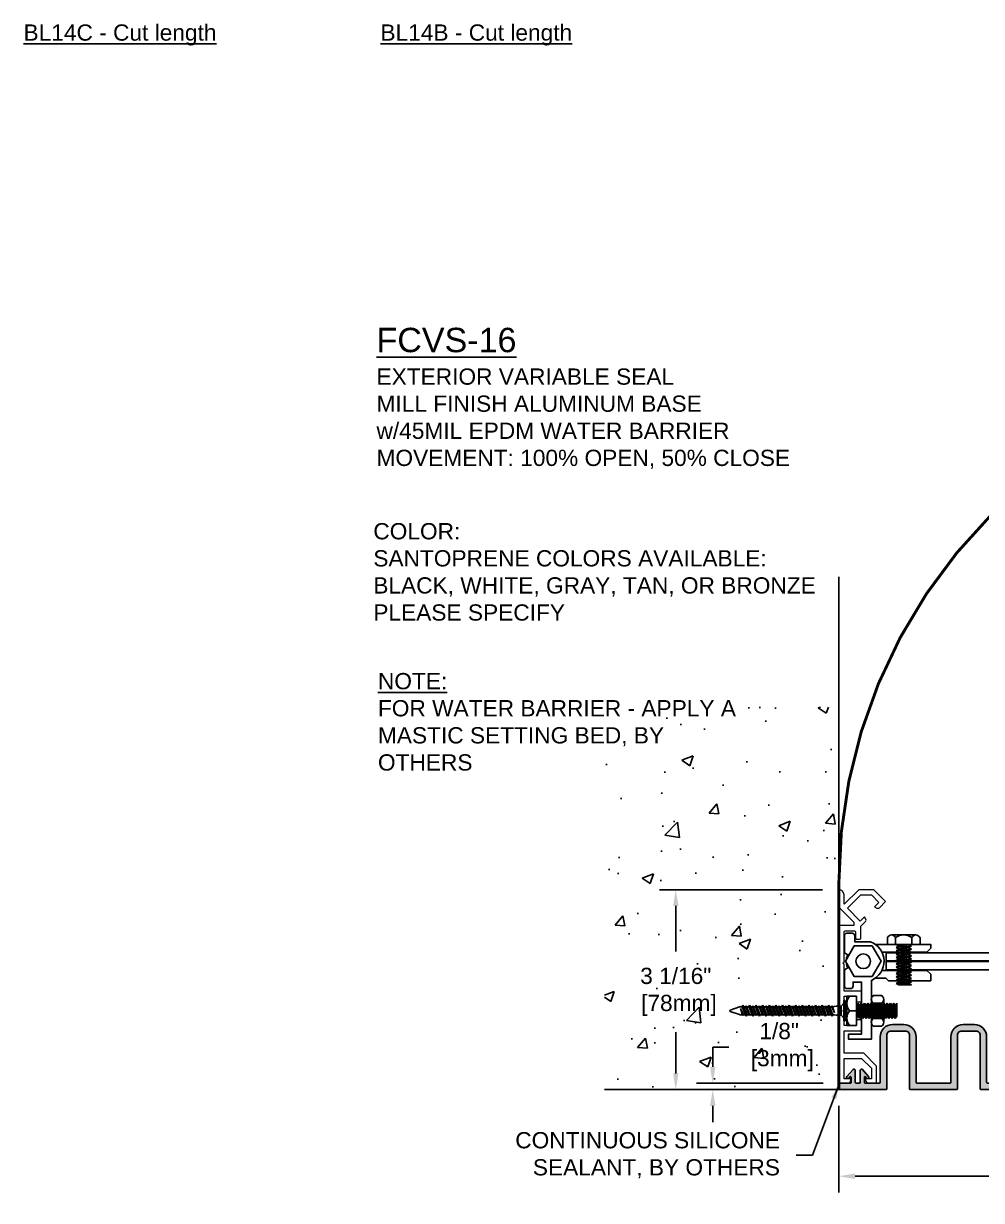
# Model space of a CAD drawing. Header units: inches. Extents: x 0 to 35.6, y -15.8 to 21.6.
# Drawn here: x 0.78 to 15.53, y -15.84 to 2.27 of the extents above; entities that cross this region are included whole.
import ezdxf

# ---------------------------------------------------------------- set-up
doc = ezdxf.new("R2010")
doc.units = ezdxf.units.IN
doc.header["$MEASUREMENT"] = 0
for name, color, linetype in [('Anchors', 4, 'Continuous'), ('Conditions', 1, 'Continuous'), ('Dimensions', 3, 'Continuous'), ('Fillers', 2, 'Continuous'), ('Metals', 7, 'Continuous'), ('Text', 2, 'Continuous')]:
    doc.layers.add(name, color=color, linetype=linetype)
doc.styles.add('Arial', font='arial.ttf')
doc.dimstyles.new('Arial', dxfattribs={"dimtxt": 0.25, "dimasz": 0.25, "dimexe": 0.25, "dimexo": 0.25, "dimgap": 0.25, "dimtad": 0, "dimtih": 1, "dimtoh": 1, "dimdec": 4, "dimzin": 0, "dimdsep": 46, "dimlunit": 4, "dimtxsty": 'Arial', "dimcen": 0.25, "dimadec": 0, "dimazin": 0, "dimtfac": 1, "dimtdec": 4, "dimtofl": 0, "dimtmove": 0, "dimatfit": 3, "dimfxl": 0, "dimfrac": 2, "dimtolj": 1, "dimtzin": 0, "dimarcsym": 0})

# ---------------------------------------------------------------- blocks, each defined once
blk = doc.blocks.new('*D29')
at = {"layer": 'Defpoints', "color": 0}
for p in [(13.334, -14.132), (29.334, -14.132), (29.334, -15.464)]:
    blk.add_point(p, dxfattribs=at)
at = {"layer": 'Dimensions', "color": 0, "lineweight": -2}
for p, q in [((13.334, -14.382), (13.334, -15.714)), ((29.334, -14.382), (29.334, -15.714)), ((13.584, -15.464), (20.368, -15.464)), ((29.084, -15.464), (22.301, -15.464))]:
    blk.add_line(p, q, dxfattribs=at)
at = {"layer": 'Dimensions', "color": 0}
for points in [[(13.584, -15.422), (13.584, -15.506), (13.334, -15.464)], [(29.084, -15.422), (29.084, -15.506), (29.334, -15.464)]]:
    blk.add_solid(points, dxfattribs=at)
at = {"layer": 'Dimensions', "color": 0, "insert": (21.334, -15.464), "char_height": 0.25, "attachment_point": 5, "style": 'Arial'}
blk.add_mtext('\\A1;1\'-4"\\P [406mm]', dxfattribs=at)
blk = doc.blocks.new('*D30')
at = {"layer": 'Defpoints', "color": 0}
for p in [(11.393, -14.032), (13.344, -14.032), (13.344, -14.132)]:
    blk.add_point(p, dxfattribs=at)
at = {"layer": 'Dimensions', "color": 0, "lineweight": -2}
for p, q in [((11.393, -13.782), (11.393, -13.477)), ((11.393, -13.477), (11.643, -13.477)), ((13.094, -14.032), (11.143, -14.032)), ((13.094, -14.132), (11.143, -14.132)), ((11.393, -14.382), (11.393, -14.632))]:
    blk.add_line(p, q, dxfattribs=at)
at = {"layer": 'Dimensions', "color": 0}
for points in [[(11.351, -13.782), (11.435, -13.782), (11.393, -14.032)], [(11.351, -14.382), (11.435, -14.382), (11.393, -14.132)]]:
    blk.add_solid(points, dxfattribs=at)
at = {"layer": 'Dimensions', "color": 0, "insert": (12.415, -13.477), "char_height": 0.25, "attachment_point": 5, "style": 'Arial'}
blk.add_mtext('\\A1;1/8"\\P [3mm]', dxfattribs=at)
blk = doc.blocks.new('*D31')
at = {"layer": 'Defpoints', "color": 0}
for p in [(10.824, -11.057), (13.334, -11.057), (13.334, -14.132)]:
    blk.add_point(p, dxfattribs=at)
at = {"layer": 'Dimensions', "color": 0, "lineweight": -2}
for p, q in [((13.084, -11.057), (10.574, -11.057)), ((10.824, -11.307), (10.824, -12.007)), ((10.824, -13.882), (10.824, -13.249)), ((13.084, -14.132), (10.574, -14.132))]:
    blk.add_line(p, q, dxfattribs=at)
at = {"layer": 'Dimensions', "color": 0}
for points in [[(10.783, -11.307), (10.866, -11.307), (10.824, -11.057)], [(10.783, -13.882), (10.866, -13.882), (10.824, -14.132)]]:
    blk.add_solid(points, dxfattribs=at)
at = {"layer": 'Dimensions', "color": 0, "insert": (10.824, -12.628), "char_height": 0.25, "attachment_point": 5, "style": 'Arial'}
blk.add_mtext('\\A1;3 1/16"\\P [78mm]', dxfattribs=at)
blk = doc.blocks.new('VS400SB')
at = {"linetype": 'Continuous'}
blk.add_hatch(color=256, dxfattribs=at).paths.add_polyline_path([(-0.175, 0.838, -0.414214), (-0.113, 0.9), (0.113, 0.9, -0.414214), (0.175, 0.838), (0.175, 0.01, 0.414214), (0.185, 0), (0.902, 0, 0.414214), (0.913, 0.01), (0.913, 0.838, -0.414214), (0.974, 0.9), (1.2, 0.9, -0.414214), (1.262, 0.838), (1.262, 0.01, 0.414214), (1.272, 0), (1.99, 0, 0.414214), (2, 0.01), (2, 0.09, 0.414214), (1.99, 0.1), (1.822, 0.1, -0.414214), (1.812, 0.11), (1.812, 0.19, -0.69108), (1.83, 0.197), (1.847, 0.177, 1.006373), (1.877, 0.203), (1.782, 0.308, 0.686397), (1.747, 0.295), (1.747, 0.11, -0.414214), (1.737, 0.1), (1.682, 0.1, -0.414214), (1.672, 0.11), (1.672, 0.295, 0.686397), (1.637, 0.308), (1.542, 0.203, 1.006373), (1.572, 0.177), (1.589, 0.197, -0.69108), (1.607, 0.19), (1.607, 0.11, -0.414214), (1.597, 0.1), (1.373, 0.1, -0.414214), (1.362, 0.11), (1.362, 0.813, 0.414214), (1.175, 1), (0.999, 1, 0.414214), (0.812, 0.813), (0.812, 0.11, -0.414214), (0.802, 0.1), (0.285, 0.1, -0.414214), (0.275, 0.11), (0.275, 0.813, 0.414214), (0.088, 1), (-0.088, 1, 0.414214), (-0.275, 0.813), (-0.275, 0.11, -0.414214), (-0.285, 0.1), (-0.802, 0.1, -0.414214), (-0.812, 0.11), (-0.812, 0.813, 0.414214), (-0.999, 1), (-1.176, 1, 0.414214), (-1.363, 0.813), (-1.363, 0.11, -0.414214), (-1.372, 0.1), (-1.597, 0.1, -0.414214), (-1.607, 0.11), (-1.607, 0.19, -0.69108), (-1.589, 0.197), (-1.572, 0.177, 1.006373), (-1.542, 0.203), (-1.637, 0.308, 0.686397), (-1.672, 0.295), (-1.672, 0.11, -0.414214), (-1.682, 0.1), (-1.737, 0.1, -0.414214), (-1.747, 0.11), (-1.747, 0.295, 0.686397), (-1.782, 0.308), (-1.877, 0.203, 1.006373), (-1.847, 0.177), (-1.83, 0.197, -0.69108), (-1.812, 0.19), (-1.812, 0.11, -0.414214), (-1.822, 0.1), (-1.99, 0.1, 0.414214), (-2, 0.09), (-2, 0.01, 0.414214), (-1.99, 0), (-1.272, 0, 0.414214), (-1.262, 0.01), (-1.262, 0.838, -0.414214), (-1.201, 0.9), (-0.975, 0.9, -0.414214), (-0.912, 0.838), (-0.912, 0.01, 0.414214), (-0.902, 0), (-0.185, 0, 0.414214), (-0.175, 0.01)])
at = {"linetype": 'Continuous', "flags": 128}
blk.add_lwpolyline([(-0.275, 0.11, -0.414214), (-0.285, 0.1), (-0.802, 0.1, -0.414214), (-0.812, 0.11), (-0.812, 0.813, 0.414214), (-0.999, 1), (-1.176, 1, 0.414214), (-1.363, 0.813), (-1.363, 0.11, -0.414214), (-1.372, 0.1), (-1.597, 0.1, -0.414214), (-1.607, 0.11), (-1.607, 0.19, -0.69108), (-1.589, 0.197), (-1.572, 0.177, 1.006373), (-1.542, 0.203), (-1.637, 0.308, 0.686397), (-1.672, 0.295), (-1.672, 0.11, -0.414214), (-1.682, 0.1), (-1.737, 0.1, -0.414214), (-1.747, 0.11), (-1.747, 0.295, 0.686397), (-1.782, 0.308), (-1.877, 0.203, 1.006373), (-1.847, 0.177), (-1.83, 0.197, -0.69108), (-1.812, 0.19), (-1.812, 0.11, -0.414214), (-1.822, 0.1), (-1.99, 0.1, 0.414214), (-2, 0.09), (-2, 0.01, 0.414214), (-1.99, 0), (-1.272, 0, 0.414214), (-1.262, 0.01), (-1.262, 0.838, -0.414214), (-1.201, 0.9), (-0.975, 0.9, -0.414214), (-0.912, 0.838), (-0.912, 0.01, 0.414214), (-0.902, 0), (-0.185, 0, 0.414214), (-0.175, 0.01), (-0.175, 0.838, -0.414214), (-0.113, 0.9), (0.113, 0.9, -0.414214), (0.175, 0.838), (0.175, 0.01, 0.414214), (0.185, 0), (0.902, 0, 0.414214), (0.913, 0.01), (0.913, 0.838, -0.414214), (0.974, 0.9), (1.2, 0.9, -0.414214), (1.262, 0.838), (1.262, 0.01, 0.414214), (1.272, 0), (1.99, 0, 0.414214), (2, 0.01), (2, 0.09, 0.414214), (1.99, 0.1), (1.822, 0.1, -0.414214), (1.812, 0.11), (1.812, 0.19, -0.69108), (1.83, 0.197), (1.847, 0.177, 1.006373), (1.877, 0.203), (1.782, 0.308, 0.686397), (1.747, 0.295), (1.747, 0.11, -0.414214), (1.737, 0.1), (1.682, 0.1, -0.414214), (1.672, 0.11), (1.672, 0.295, 0.686397), (1.637, 0.308), (1.542, 0.203, 1.006373), (1.572, 0.177), (1.589, 0.197, -0.69108), (1.607, 0.19), (1.607, 0.11, -0.414214), (1.597, 0.1), (1.373, 0.1, -0.414214), (1.362, 0.11), (1.362, 0.813, 0.414214), (1.175, 1), (0.999, 1, 0.414214), (0.812, 0.813), (0.812, 0.11, -0.414214), (0.802, 0.1), (0.285, 0.1, -0.414214), (0.275, 0.11), (0.275, 0.813, 0.414214), (0.088, 1), (-0.088, 1, 0.414214), (-0.275, 0.813)], format="xyb", close=True, dxfattribs=at)
blk = doc.blocks.new('H1458S')
for p, q in [((-0.25, 0.104), (-0.25, 0)), ((-0.25, 0), (0.25, 0)), ((-0.188, 0.144), (0.187, 0.144)), ((-0.125, 0), (-0.125, 0.104)), ((-0.119, 0), (-0.085, -0.02)), ((-0.085, -0.02), (0.048, 0)), ((0.125, 0), (0.125, 0.104)), ((0.25, 0.104), (0.25, 0)), ((-0.119, -0.05), (0.119, -0.025)), ((-0.119, -0.05), (-0.085, -0.03)), ((-0.119, -0.05), (-0.085, -0.07)), ((-0.119, -0.1), (0.119, -0.075)), ((-0.119, -0.1), (-0.085, -0.08)), ((-0.119, -0.1), (-0.085, -0.12)), ((-0.119, -0.15), (0.119, -0.125)), ((-0.119, -0.15), (-0.085, -0.13)), ((-0.119, -0.15), (-0.085, -0.17)), ((-0.119, -0.2), (0.119, -0.175)), ((-0.119, -0.2), (-0.085, -0.18)), ((-0.085, -0.03), (0.085, -0.005)), ((-0.085, -0.02), (-0.085, -0.03)), ((-0.085, -0.07), (0.085, -0.045)), ((-0.085, -0.08), (0.085, -0.055)), ((-0.085, -0.07), (-0.085, -0.08)), ((-0.085, -0.12), (0.085, -0.095)), ((-0.085, -0.13), (0.085, -0.105)), ((-0.085, -0.12), (-0.085, -0.13)), ((-0.085, -0.17), (0.085, -0.145)), ((-0.085, -0.18), (0.085, -0.155)), ((-0.085, -0.17), (-0.085, -0.18)), ((0.094, 0), (0.085, -0.005)), ((0.119, -0.025), (0.085, -0.005)), ((0.119, -0.025), (0.085, -0.045)), ((0.085, -0.045), (0.085, -0.055)), ((0.119, -0.075), (0.085, -0.055)), ((0.119, -0.075), (0.085, -0.095)), ((0.085, -0.095), (0.085, -0.105)), ((0.119, -0.125), (0.085, -0.105)), ((0.119, -0.125), (0.085, -0.145)), ((0.085, -0.145), (0.085, -0.155)), ((0.119, -0.175), (0.085, -0.155)), ((0.119, -0.175), (0.085, -0.195)), ((-0.119, -0.2), (-0.085, -0.22)), ((-0.119, -0.25), (0.119, -0.225)), ((-0.119, -0.25), (-0.085, -0.23)), ((-0.119, -0.25), (-0.085, -0.27)), ((-0.119, -0.3), (0.119, -0.275)), ((-0.119, -0.3), (-0.085, -0.28)), ((-0.119, -0.3), (-0.085, -0.32)), ((-0.119, -0.35), (0.119, -0.325)), ((-0.119, -0.35), (-0.085, -0.33)), ((-0.119, -0.35), (-0.085, -0.37)), ((-0.085, -0.22), (0.085, -0.195)), ((-0.085, -0.23), (0.085, -0.205)), ((-0.085, -0.22), (-0.085, -0.23)), ((-0.085, -0.27), (0.085, -0.245)), ((-0.085, -0.28), (0.085, -0.255)), ((-0.085, -0.27), (-0.085, -0.28)), ((-0.085, -0.32), (0.085, -0.295)), ((-0.085, -0.33), (0.085, -0.305)), ((-0.085, -0.32), (-0.085, -0.33)), ((-0.085, -0.37), (0.085, -0.345)), ((-0.085, -0.38), (0.085, -0.355)), ((0.085, -0.195), (0.085, -0.205)), ((0.119, -0.225), (0.085, -0.205)), ((0.119, -0.225), (0.085, -0.245)), ((0.085, -0.245), (0.085, -0.255)), ((0.119, -0.275), (0.085, -0.255)), ((0.119, -0.275), (0.085, -0.295)), ((0.085, -0.295), (0.085, -0.305)), ((0.119, -0.325), (0.085, -0.305)), ((0.119, -0.325), (0.085, -0.345)), ((0.085, -0.345), (0.085, -0.355)), ((0.119, -0.375), (0.085, -0.355)), ((-0.119, -0.4), (0.119, -0.375)), ((-0.119, -0.4), (-0.085, -0.38)), ((-0.119, -0.4), (-0.085, -0.42)), ((-0.119, -0.45), (0.119, -0.425)), ((-0.119, -0.45), (-0.085, -0.43)), ((-0.119, -0.45), (-0.085, -0.47)), ((-0.119, -0.5), (0.119, -0.475)), ((-0.119, -0.5), (-0.085, -0.48)), ((-0.119, -0.5), (-0.085, -0.52)), ((-0.119, -0.55), (0.119, -0.525)), ((-0.119, -0.55), (-0.085, -0.53)), ((-0.085, -0.37), (-0.085, -0.38)), ((-0.085, -0.42), (0.085, -0.395)), ((-0.085, -0.43), (0.085, -0.405)), ((-0.085, -0.42), (-0.085, -0.43)), ((-0.085, -0.47), (0.085, -0.445)), ((-0.085, -0.48), (0.085, -0.455)), ((-0.085, -0.47), (-0.085, -0.48)), ((-0.085, -0.52), (0.085, -0.495)), ((-0.085, -0.53), (0.085, -0.505)), ((-0.085, -0.52), (-0.085, -0.53)), ((0.119, -0.375), (0.085, -0.395)), ((0.085, -0.395), (0.085, -0.405)), ((0.119, -0.425), (0.085, -0.405)), ((0.119, -0.425), (0.085, -0.445)), ((0.085, -0.445), (0.085, -0.455)), ((0.119, -0.475), (0.085, -0.455)), ((0.119, -0.475), (0.085, -0.495)), ((0.085, -0.495), (0.085, -0.505)), ((0.119, -0.525), (0.085, -0.505)), ((0.119, -0.525), (0.085, -0.545)), ((-0.119, -0.55), (-0.085, -0.57)), ((-0.119, -0.6), (0.119, -0.575)), ((-0.119, -0.6), (-0.085, -0.58)), ((-0.119, -0.6), (-0.085, -0.62)), ((-0.085, -0.57), (0.085, -0.545)), ((-0.085, -0.58), (0.085, -0.555)), ((-0.085, -0.57), (-0.085, -0.58)), ((-0.085, -0.62), (0.085, -0.595)), ((-0.085, -0.62), (-0.085, -0.625)), ((-0.085, -0.625), (0.119, -0.625)), ((-0.048, -0.625), (0.085, -0.605)), ((0.085, -0.545), (0.085, -0.555)), ((0.119, -0.575), (0.085, -0.555)), ((0.119, -0.575), (0.085, -0.595)), ((0.085, -0.595), (0.085, -0.605)), ((0.119, -0.625), (0.085, -0.605))]:
    blk.add_line(p, q)
for centre, radius, start, end in [((-0.188, 0.075), 0.0688, 24.7615, 155.2385), ((0, -0.071), 0.215, 54.5107, 125.4893), ((0.187, 0.075), 0.0688, 24.7615, 155.2385)]:
    blk.add_arc(centre, radius, start, end)
blk = doc.blocks.new('HN14S')
for p, q in [((-0.176, 0), (0.176, 0)), ((-0.234, -0.161), (-0.234, -0.03)), ((-0.117, -0.161), (-0.117, -0.03)), ((0.117, -0.161), (0.117, -0.03)), ((0.235, -0.161), (0.235, -0.03)), ((-0.176, -0.191), (0.176, -0.191))]:
    blk.add_line(p, q)
for centre, radius, start, end in [((-0.176, -0.072), 0.0723, 35.7751, 144.2249), ((0, -0.244), 0.244, 61.2813, 118.7187), ((0.176, -0.072), 0.0723, 35.7751, 144.2249), ((-0.176, -0.119), 0.0723, 215.7751, 324.2249), ((0, 0.053), 0.244, 241.2813, 298.7187), ((0.176, -0.119), 0.0723, 215.7751, 324.2249)]:
    blk.add_arc(centre, radius, start, end)
blk = doc.blocks.new('H1458 TURNED')
for p, q in [((2.003, 22.663), (1.859, 22.663)), ((1.859, 22.213), (1.859, 22.663)), ((2.003, 22.213), (2.003, 22.663)), ((2.003, 22.532), (2.009, 22.523)), ((2.023, 22.353), (2.003, 22.486)), ((2.028, 22.557), (2.009, 22.523)), ((2.034, 22.353), (2.009, 22.523)), ((2.028, 22.557), (2.048, 22.523)), ((2.053, 22.319), (2.028, 22.557)), ((2.073, 22.353), (2.048, 22.523)), ((2.048, 22.523), (2.059, 22.523)), ((2.078, 22.557), (2.059, 22.523)), ((2.084, 22.353), (2.059, 22.523)), ((2.078, 22.557), (2.098, 22.523)), ((2.103, 22.319), (2.078, 22.557)), ((2.123, 22.353), (2.098, 22.523)), ((2.098, 22.523), (2.109, 22.523)), ((2.128, 22.557), (2.109, 22.523)), ((2.134, 22.353), (2.109, 22.523)), ((2.128, 22.557), (2.148, 22.523)), ((2.153, 22.319), (2.128, 22.557)), ((2.173, 22.353), (2.148, 22.523)), ((2.148, 22.523), (2.159, 22.523)), ((2.178, 22.557), (2.159, 22.523)), ((2.184, 22.353), (2.159, 22.523)), ((2.178, 22.557), (2.198, 22.523)), ((2.203, 22.319), (2.178, 22.557)), ((2.223, 22.353), (2.198, 22.523)), ((2.198, 22.523), (2.209, 22.523)), ((2.228, 22.557), (2.209, 22.523)), ((2.234, 22.353), (2.209, 22.523)), ((2.228, 22.557), (2.248, 22.523)), ((2.253, 22.319), (2.228, 22.557)), ((2.273, 22.353), (2.248, 22.523)), ((2.248, 22.523), (2.259, 22.523)), ((2.278, 22.557), (2.259, 22.523)), ((2.284, 22.353), (2.259, 22.523)), ((2.278, 22.557), (2.298, 22.523)), ((2.303, 22.319), (2.278, 22.557)), ((2.298, 22.523), (2.309, 22.523)), ((2.323, 22.353), (2.298, 22.523)), ((2.328, 22.557), (2.309, 22.523)), ((2.334, 22.353), (2.309, 22.523)), ((2.328, 22.557), (2.348, 22.523)), ((2.353, 22.319), (2.328, 22.557)), ((2.373, 22.353), (2.348, 22.523)), ((2.348, 22.523), (2.359, 22.523)), ((2.378, 22.557), (2.359, 22.523)), ((2.384, 22.353), (2.359, 22.523)), ((2.378, 22.557), (2.398, 22.523)), ((2.403, 22.319), (2.378, 22.557)), ((2.423, 22.353), (2.398, 22.523)), ((2.398, 22.523), (2.409, 22.523)), ((2.428, 22.557), (2.409, 22.523)), ((2.434, 22.353), (2.409, 22.523)), ((2.428, 22.557), (2.448, 22.523)), ((2.453, 22.319), (2.428, 22.557)), ((2.473, 22.353), (2.448, 22.523)), ((2.448, 22.523), (2.459, 22.523)), ((2.478, 22.557), (2.459, 22.523)), ((2.484, 22.353), (2.459, 22.523)), ((2.478, 22.557), (2.498, 22.523)), ((2.503, 22.319), (2.478, 22.557)), ((2.523, 22.353), (2.498, 22.523)), ((2.498, 22.523), (2.509, 22.523)), ((2.528, 22.557), (2.509, 22.523)), ((2.534, 22.353), (2.509, 22.523)), ((2.528, 22.557), (2.548, 22.523)), ((2.553, 22.319), (2.528, 22.557)), ((2.573, 22.353), (2.548, 22.523)), ((2.548, 22.523), (2.559, 22.523)), ((2.578, 22.557), (2.559, 22.523)), ((2.584, 22.353), (2.559, 22.523)), ((2.578, 22.557), (2.598, 22.523)), ((2.603, 22.319), (2.578, 22.557)), ((2.598, 22.523), (2.609, 22.523)), ((2.623, 22.353), (2.598, 22.523)), ((2.628, 22.557), (2.609, 22.523)), ((2.628, 22.389), (2.609, 22.523)), ((2.628, 22.353), (2.628, 22.557)), ((1.899, 22.438), (2.003, 22.438)), ((2.003, 22.319), (2.023, 22.353)), ((2.023, 22.353), (2.034, 22.353)), ((2.053, 22.319), (2.034, 22.353)), ((2.053, 22.319), (2.073, 22.353)), ((2.073, 22.353), (2.084, 22.353)), ((2.103, 22.319), (2.084, 22.353)), ((2.103, 22.319), (2.123, 22.353)), ((2.123, 22.353), (2.134, 22.353)), ((2.153, 22.319), (2.134, 22.353)), ((2.153, 22.319), (2.173, 22.353)), ((2.173, 22.353), (2.184, 22.353)), ((2.203, 22.319), (2.184, 22.353)), ((2.203, 22.319), (2.223, 22.353)), ((2.223, 22.353), (2.234, 22.353)), ((2.253, 22.319), (2.234, 22.353)), ((2.253, 22.319), (2.273, 22.353)), ((2.273, 22.353), (2.284, 22.353)), ((2.303, 22.319), (2.284, 22.353)), ((2.303, 22.319), (2.323, 22.353)), ((2.323, 22.353), (2.334, 22.353)), ((2.353, 22.319), (2.334, 22.353)), ((2.353, 22.319), (2.373, 22.353)), ((2.373, 22.353), (2.384, 22.353)), ((2.403, 22.319), (2.384, 22.353)), ((2.403, 22.319), (2.423, 22.353)), ((2.423, 22.353), (2.434, 22.353)), ((2.453, 22.319), (2.434, 22.353)), ((2.453, 22.319), (2.473, 22.353)), ((2.473, 22.353), (2.484, 22.353)), ((2.503, 22.319), (2.484, 22.353)), ((2.503, 22.319), (2.523, 22.353)), ((2.523, 22.353), (2.534, 22.353)), ((2.553, 22.319), (2.534, 22.353)), ((2.553, 22.319), (2.573, 22.353)), ((2.573, 22.353), (2.584, 22.353)), ((2.603, 22.319), (2.584, 22.353)), ((2.603, 22.319), (2.623, 22.353)), ((2.623, 22.353), (2.628, 22.353)), ((2.003, 22.213), (1.859, 22.213)), ((2.003, 22.213), (1.899, 22.213))]:
    blk.add_line(p, q)
for centre in [(2.036, 22.551), (2.036, 22.326)]:
    blk.add_arc(centre, 0.177, 140.4539, 219.5461)
blk = doc.blocks.new('TH316134 BEYOND')
for p, q in [((-0.157, 0.019), (0.157, 0.019)), ((-0.157, 0), (-0.157, 0.019)), ((-0.157, 0), (0.157, 0)), ((-0.135, 0.029), (-0.134, 0.046)), ((-0.115, 0), (-0.07, -0.045)), ((-0.065, 0.019), (-0.065, 0.046)), ((0.064, 0.019), (0.064, 0.046)), ((0.115, 0), (0.07, -0.045)), ((0.135, 0.029), (0.134, 0.046)), ((0.157, 0.019), (0.157, 0)), ((-0.074, -0.184), (0.032, -0.147)), ((-0.074, -0.184), (-0.062, -0.177)), ((-0.07, -0.045), (0.07, -0.045)), ((-0.07, -0.045), (-0.07, -0.112)), ((-0.069, -0.122), (-0.063, -0.148)), ((0.032, -0.147), (-0.062, -0.19)), ((-0.062, -0.177), (0.032, -0.147)), ((-0.062, -0.157), (-0.062, -0.177)), ((0.062, -0.171), (-0.062, -0.221)), ((0.062, -0.157), (0.062, -0.171)), ((0.086, -0.184), (0.062, -0.171)), ((0.069, -0.122), (0.063, -0.148)), ((0.07, -0.045), (0.07, -0.112)), ((-0.086, -0.234), (0.086, -0.184)), ((-0.086, -0.234), (-0.062, -0.221)), ((-0.086, -0.234), (-0.062, -0.247)), ((-0.086, -0.336), (0.086, -0.285)), ((-0.086, -0.336), (-0.062, -0.323)), ((-0.086, -0.336), (-0.062, -0.349)), ((-0.074, -0.184), (-0.062, -0.19)), ((-0.074, -0.285), (0.074, -0.234)), ((-0.074, -0.285), (-0.062, -0.279)), ((-0.074, -0.285), (-0.062, -0.291)), ((-0.074, -0.387), (0.074, -0.336)), ((-0.062, -0.19), (-0.062, -0.221)), ((0.062, -0.197), (-0.062, -0.247)), ((-0.062, -0.279), (0.062, -0.228)), ((0.062, -0.241), (-0.062, -0.291)), ((-0.062, -0.247), (-0.062, -0.279)), ((0.062, -0.272), (-0.062, -0.323)), ((-0.062, -0.291), (-0.062, -0.323)), ((0.062, -0.298), (-0.062, -0.349)), ((-0.062, -0.381), (0.062, -0.33)), ((0.062, -0.342), (-0.062, -0.393)), ((-0.062, -0.349), (-0.062, -0.381)), ((0.086, -0.184), (0.062, -0.197)), ((0.062, -0.197), (0.062, -0.228)), ((0.074, -0.234), (0.062, -0.228)), ((0.074, -0.234), (0.062, -0.241)), ((0.062, -0.241), (0.062, -0.272)), ((0.086, -0.285), (0.062, -0.272)), ((0.086, -0.285), (0.062, -0.298)), ((0.062, -0.298), (0.062, -0.33)), ((0.074, -0.336), (0.062, -0.33)), ((0.074, -0.336), (0.062, -0.342)), ((0.062, -0.342), (0.062, -0.374)), ((-0.086, -0.437), (0.086, -0.387)), ((-0.086, -0.437), (-0.062, -0.425)), ((-0.086, -0.437), (-0.062, -0.45)), ((-0.086, -0.539), (0.086, -0.488)), ((-0.086, -0.539), (-0.062, -0.526)), ((-0.086, -0.539), (-0.062, -0.552)), ((-0.074, -0.387), (-0.062, -0.381)), ((-0.074, -0.387), (-0.062, -0.393)), ((-0.074, -0.488), (0.074, -0.437)), ((-0.074, -0.488), (-0.062, -0.482)), ((-0.074, -0.488), (-0.062, -0.494)), ((-0.074, -0.59), (0.074, -0.539)), ((0.062, -0.374), (-0.062, -0.425)), ((-0.062, -0.393), (-0.062, -0.425)), ((0.062, -0.4), (-0.062, -0.45)), ((-0.062, -0.482), (0.062, -0.431)), ((0.062, -0.444), (-0.062, -0.494)), ((-0.062, -0.45), (-0.062, -0.482)), ((0.062, -0.475), (-0.062, -0.526)), ((-0.062, -0.494), (-0.062, -0.526)), ((0.062, -0.501), (-0.062, -0.552)), ((-0.062, -0.584), (0.062, -0.533)), ((0.086, -0.387), (0.062, -0.374)), ((0.086, -0.387), (0.062, -0.4)), ((0.062, -0.4), (0.062, -0.431)), ((0.074, -0.437), (0.062, -0.431)), ((0.074, -0.437), (0.062, -0.444)), ((0.062, -0.444), (0.062, -0.475)), ((0.086, -0.488), (0.062, -0.475)), ((0.086, -0.488), (0.062, -0.501)), ((0.062, -0.501), (0.062, -0.533)), ((0.074, -0.539), (0.062, -0.533)), ((0.074, -0.539), (0.062, -0.545)), ((-0.086, -0.641), (0.086, -0.59)), ((-0.086, -0.641), (-0.062, -0.628)), ((-0.086, -0.641), (-0.062, -0.654)), ((-0.086, -0.742), (0.086, -0.691)), ((-0.074, -0.59), (-0.062, -0.584)), ((-0.074, -0.59), (-0.062, -0.596)), ((-0.074, -0.691), (0.074, -0.641)), ((-0.074, -0.691), (-0.062, -0.685)), ((-0.074, -0.691), (-0.062, -0.698)), ((0.062, -0.545), (-0.062, -0.596)), ((-0.062, -0.552), (-0.062, -0.584)), ((0.062, -0.577), (-0.062, -0.628)), ((-0.062, -0.596), (-0.062, -0.628)), ((0.062, -0.603), (-0.062, -0.654)), ((-0.062, -0.685), (0.062, -0.634)), ((0.062, -0.647), (-0.062, -0.698)), ((-0.062, -0.654), (-0.062, -0.685)), ((0.062, -0.678), (-0.062, -0.729)), ((-0.062, -0.698), (-0.062, -0.729)), ((0.062, -0.704), (-0.062, -0.755)), ((0.062, -0.545), (0.062, -0.577)), ((0.086, -0.59), (0.062, -0.577)), ((0.086, -0.59), (0.062, -0.603)), ((0.062, -0.603), (0.062, -0.634)), ((0.074, -0.641), (0.062, -0.634)), ((0.074, -0.641), (0.062, -0.647)), ((0.062, -0.647), (0.062, -0.678)), ((0.086, -0.691), (0.062, -0.678)), ((0.086, -0.691), (0.062, -0.704)), ((0.062, -0.704), (0.062, -0.736)), ((-0.086, -0.742), (-0.062, -0.729)), ((-0.086, -0.742), (-0.062, -0.755)), ((-0.086, -0.844), (0.086, -0.793)), ((-0.086, -0.844), (-0.062, -0.831)), ((-0.086, -0.844), (-0.062, -0.857)), ((-0.086, -0.945), (0.086, -0.895)), ((-0.074, -0.793), (0.074, -0.742)), ((-0.074, -0.793), (-0.062, -0.787)), ((-0.074, -0.793), (-0.062, -0.799)), ((-0.074, -0.895), (0.074, -0.844)), ((-0.074, -0.895), (-0.062, -0.888)), ((-0.074, -0.895), (-0.062, -0.901)), ((-0.062, -0.787), (0.062, -0.736)), ((0.062, -0.748), (-0.062, -0.799)), ((-0.062, -0.755), (-0.062, -0.787)), ((0.062, -0.78), (-0.062, -0.831)), ((-0.062, -0.799), (-0.062, -0.831)), ((0.062, -0.806), (-0.062, -0.857)), ((-0.062, -0.888), (0.062, -0.838)), ((0.062, -0.85), (-0.062, -0.901)), ((-0.062, -0.857), (-0.062, -0.888)), ((0.062, -0.882), (-0.062, -0.932)), ((-0.062, -0.901), (-0.062, -0.932)), ((0.074, -0.742), (0.062, -0.736)), ((0.074, -0.742), (0.062, -0.748)), ((0.062, -0.748), (0.062, -0.78)), ((0.086, -0.793), (0.062, -0.78)), ((0.086, -0.793), (0.062, -0.806)), ((0.062, -0.806), (0.062, -0.838)), ((0.074, -0.844), (0.062, -0.838)), ((0.074, -0.844), (0.062, -0.85)), ((0.062, -0.85), (0.062, -0.882)), ((0.086, -0.895), (0.062, -0.882)), ((0.086, -0.895), (0.062, -0.907)), ((-0.086, -0.945), (-0.062, -0.932)), ((-0.086, -0.945), (-0.062, -0.958)), ((-0.086, -1.047), (0.086, -0.996)), ((-0.086, -1.047), (-0.062, -1.034)), ((-0.086, -1.047), (-0.062, -1.06)), ((-0.074, -0.996), (0.074, -0.945)), ((-0.074, -0.996), (-0.062, -0.99)), ((-0.074, -0.996), (-0.062, -1.002)), ((-0.074, -1.098), (0.074, -1.047)), ((0.062, -0.907), (-0.062, -0.958)), ((-0.062, -0.99), (0.062, -0.939)), ((0.062, -0.951), (-0.062, -1.002)), ((-0.062, -0.958), (-0.062, -0.99)), ((0.062, -0.983), (-0.062, -1.034)), ((-0.062, -1.002), (-0.062, -1.034)), ((0.062, -1.009), (-0.062, -1.06)), ((-0.062, -1.091), (0.062, -1.041)), ((0.062, -1.053), (-0.062, -1.104)), ((-0.062, -1.06), (-0.062, -1.091)), ((0.062, -1.085), (-0.062, -1.136)), ((0.062, -0.907), (0.062, -0.939)), ((0.074, -0.945), (0.062, -0.939)), ((0.074, -0.945), (0.062, -0.951)), ((0.062, -0.951), (0.062, -0.983)), ((0.086, -0.996), (0.062, -0.983)), ((0.086, -0.996), (0.062, -1.009)), ((0.062, -1.009), (0.062, -1.041)), ((0.074, -1.047), (0.062, -1.041)), ((0.074, -1.047), (0.062, -1.053)), ((0.062, -1.053), (0.062, -1.085)), ((0.086, -1.098), (0.062, -1.085)), ((-0.086, -1.148), (0.086, -1.098)), ((-0.086, -1.148), (-0.062, -1.136)), ((-0.086, -1.148), (-0.062, -1.161)), ((-0.086, -1.25), (0.086, -1.199)), ((-0.086, -1.25), (-0.062, -1.237)), ((-0.086, -1.25), (-0.062, -1.263)), ((-0.074, -1.098), (-0.062, -1.091)), ((-0.074, -1.098), (-0.062, -1.104)), ((-0.074, -1.199), (0.074, -1.148)), ((-0.074, -1.199), (-0.062, -1.193)), ((-0.074, -1.199), (-0.062, -1.205)), ((-0.074, -1.301), (0.074, -1.25)), ((-0.062, -1.104), (-0.062, -1.136)), ((0.062, -1.111), (-0.062, -1.161)), ((-0.062, -1.193), (0.062, -1.142)), ((0.062, -1.155), (-0.062, -1.205)), ((-0.062, -1.161), (-0.062, -1.193)), ((0.062, -1.186), (-0.062, -1.237)), ((-0.062, -1.205), (-0.062, -1.237)), ((0.062, -1.212), (-0.062, -1.263)), ((-0.062, -1.295), (0.062, -1.244)), ((0.062, -1.256), (-0.062, -1.307)), ((-0.062, -1.263), (-0.062, -1.295)), ((0.086, -1.098), (0.062, -1.111)), ((0.062, -1.111), (0.062, -1.142)), ((0.074, -1.148), (0.062, -1.142)), ((0.074, -1.148), (0.062, -1.155)), ((0.062, -1.155), (0.062, -1.186)), ((0.086, -1.199), (0.062, -1.186)), ((0.086, -1.199), (0.062, -1.212)), ((0.062, -1.212), (0.062, -1.244)), ((0.074, -1.25), (0.062, -1.244)), ((0.074, -1.25), (0.062, -1.256)), ((0.062, -1.256), (0.062, -1.288)), ((-0.086, -1.352), (0.086, -1.301)), ((-0.086, -1.352), (-0.062, -1.339)), ((-0.086, -1.352), (-0.062, -1.364)), ((-0.086, -1.453), (0.086, -1.402)), ((-0.086, -1.453), (-0.062, -1.44)), ((-0.074, -1.301), (-0.062, -1.295)), ((-0.074, -1.301), (-0.062, -1.307)), ((-0.074, -1.402), (0.074, -1.352)), ((-0.074, -1.402), (-0.062, -1.396)), ((-0.074, -1.402), (-0.062, -1.409)), ((0.062, -1.288), (-0.062, -1.339)), ((-0.062, -1.307), (-0.062, -1.339)), ((0.062, -1.314), (-0.062, -1.364)), ((-0.062, -1.396), (0.062, -1.345)), ((0.062, -1.358), (-0.062, -1.409)), ((-0.062, -1.364), (-0.062, -1.396)), ((0.062, -1.389), (-0.062, -1.44)), ((-0.062, -1.409), (-0.062, -1.44)), ((0.062, -1.415), (-0.062, -1.466)), ((-0.062, -1.498), (0.062, -1.447)), ((0.086, -1.301), (0.062, -1.288)), ((0.086, -1.301), (0.062, -1.314)), ((0.062, -1.314), (0.062, -1.345)), ((0.074, -1.352), (0.062, -1.345)), ((0.074, -1.352), (0.062, -1.358)), ((0.062, -1.358), (0.062, -1.389)), ((0.086, -1.402), (0.062, -1.389)), ((0.086, -1.402), (0.062, -1.415)), ((0.062, -1.415), (0.062, -1.447)), ((0.074, -1.453), (0.062, -1.447)), ((-0.086, -1.453), (-0.062, -1.466)), ((-0.086, -1.555), (0.086, -1.504)), ((-0.086, -1.555), (-0.062, -1.542)), ((-0.086, -1.555), (-0.062, -1.568)), ((-0.074, -1.504), (0.074, -1.453)), ((-0.074, -1.504), (-0.062, -1.498)), ((-0.074, -1.504), (-0.062, -1.51)), ((0.062, -1.459), (-0.062, -1.51)), ((-0.062, -1.466), (-0.062, -1.498)), ((0.062, -1.491), (-0.062, -1.542)), ((-0.062, -1.51), (-0.062, -1.542)), ((0.062, -1.517), (-0.062, -1.568)), ((-0.062, -1.568), (-0.062, -1.593)), ((-0.06, -1.609), (-0.01, -1.752)), ((-0.034, -1.592), (0.062, -1.549)), ((-0.034, -1.592), (0.074, -1.555)), ((0.062, -1.561), (-0.034, -1.592)), ((0.06, -1.609), (0.01, -1.752)), ((0.074, -1.453), (0.062, -1.459)), ((0.062, -1.459), (0.062, -1.491)), ((0.086, -1.504), (0.062, -1.491)), ((0.086, -1.504), (0.062, -1.517)), ((0.062, -1.517), (0.062, -1.549)), ((0.074, -1.555), (0.062, -1.549)), ((0.074, -1.555), (0.062, -1.561)), ((0.062, -1.561), (0.062, -1.593))]:
    blk.add_line(p, q)
for centre, radius, start, end in [((-0.146, 0.03), 0.0112, 270, 355), ((0.146, 0.03), 0.0112, 185, 270), ((-0.023, -0.112), 0.0465, 180, 191.9357), ((-0.109, -0.157), 0.0465, 0, 11.9357), ((0.109, -0.157), 0.0465, 168.0643, 180), ((0.023, -0.112), 0.0465, 348.0643, 0), ((-0.016, -1.593), 0.0465, 180, 199.3058), ((0.016, -1.593), 0.0465, 340.6942, 0), ((0, -1.747), 0.0106, 204.1001, 335.8999)]:
    blk.add_arc(centre, radius, start, end)
blk = doc.blocks.new('BL14B & C + ALL THREAD AND NUT')
for points in [[(3.127, 22.822), (3.058, 22.862), (3.058, 23.122, -0.414214), (3.098, 23.162), (3.178, 23.162, -0.414214), (3.218, 23.122), (3.218, 23.032), (3.46, 23.032, -0.678595), (3.473, 22.437), (3.473, 21.532), (3.123, 21.532), (3.123, 21.612), (3.323, 21.612), (3.323, 22.412), (3.193, 22.412), (3.193, 22.352, -0.414214), (3.153, 22.312), (3.098, 22.312, -0.414214), (3.058, 22.352), (3.058, 22.602), (3.127, 22.641)], [(3.09, 22.759, -0.074148), (3.109, 22.833)], [(3.109, 22.631, -0.074148), (3.09, 22.705)]]:
    blk.add_lwpolyline(points, format="xyb")
for points in [[(3.535, 22.992), (4.388, 22.992), (4.388, 22.932), (4.328, 22.872), (3.636, 22.872)], [(3.636, 22.592), (4.328, 22.592), (4.388, 22.532), (4.388, 22.432), (3.738, 22.432), (3.698, 22.472), (3.535, 22.472)]]:
    blk.add_lwpolyline(points)
blk.add_lwpolyline([(3.211, 22.969), (3.074, 22.732), (3.211, 22.495), (3.485, 22.495), (3.622, 22.732), (3.485, 22.969)], close=True)
blk.add_circle((3.348, 22.732), 0.113)
blk = doc.blocks.new('Ral6')
at = {"lineweight": 5}
blk.add_lwpolyline([(4.189, 4.51, 0.414214), (4.204, 4.525), (4.204, 4.66, 0.414214), (4.189, 4.675), (3.934, 4.675), (3.934, 5.081), (3.914, 5.101), (3.934, 5.121), (3.934, 5.572, -0.414214), (3.965, 5.603), (4.081, 5.603, -0.414214), (4.112, 5.572), (4.112, 5.488, 0.414214), (4.127, 5.473), (4.177, 5.473, 0.414214), (4.192, 5.488), (4.192, 5.672), (4.265, 5.745, 0.339454), (4.27, 5.782), (4.25, 5.817), (4.183, 5.75), (3.986, 5.947), (4.192, 6.153), (4.357, 6.153), (4.471, 6.039), (4.404, 5.971), (4.439, 5.951, 0.339454), (4.477, 5.956), (4.572, 6.051), (4.39, 6.233), (4.159, 6.233), (3.934, 6.009), (3.934, 6.154, 0.416043), (3.854, 6.233), (3.854, 5.966), (4.087, 5.733), (4.087, 5.683), (3.854, 5.683), (3.854, 3.263), (4.002, 3.263, 0.339454), (4.032, 3.286), (4.042, 3.325), (3.934, 3.325), (3.934, 3.638), (4.205, 3.638), (4.355, 3.488), (4.355, 3.325), (4.26, 3.325), (4.271, 3.286, 0.339454), (4.301, 3.263), (4.435, 3.263), (4.435, 3.521), (4.238, 3.718), (3.934, 3.718), (3.934, 4.065), (4.189, 4.065, 0.414214), (4.204, 4.08), (4.204, 4.215, 0.414214), (4.189, 4.23), (4.139, 4.23, 0.414214), (4.124, 4.215), (4.124, 4.145), (3.934, 4.145), (3.934, 4.35), (3.914, 4.37), (3.934, 4.39), (3.934, 4.595), (4.124, 4.595), (4.124, 4.525, 0.414214), (4.139, 4.51)], format="xyb", close=True, dxfattribs=at)
blk = doc.blocks.new('pantograph - profile')
at = {"layer": 'Metals'}
for points in [[(2.701, 22.862), (17.244, 22.862), (17.244, 22.737), (2.701, 22.737)], [(2.701, 22.727), (17.244, 22.727), (17.244, 22.602), (2.701, 22.602)]]:
    blk.add_lwpolyline(points, close=True, dxfattribs=at)
blk.add_blockref('Ral6', (-1.881, 17.599))
at = {"layer": 'Anchors'}
for name, p in [('H1458S', (2.972, 22.992)), ('H1458 TURNED', (0.239, -0.469))]:
    blk.add_blockref(name, p, dxfattribs=at)
for name, p, rotation in [('TH316134 BEYOND', (2.052, 21.971), 270), ('HN14S', (2.473, 21.969), 90)]:
    blk.add_blockref(name, p, dxfattribs=dict(at, rotation=rotation))
at = {"layer": 'Metals'}
blk.add_blockref('BL14B & C + ALL THREAD AND NUT', (-1, 0), dxfattribs=at)

msp = doc.modelspace()

# ---------------------------------------------------------------- hatches: boundary and pattern name
at = {"layer": 'Conditions'}
h = msp.add_hatch(dxfattribs=at)
h.set_pattern_fill('AR-CONC', color=256, scale=0.25, style=0)
h.set_pattern_definition([(50, (0, 13.3138), (1.79315, -0.15688), [0.1875, -2.0625]), (355, (0, 13.3138), (-0.34688, 1.88048), [0.15, -1.65]), (100.4514, (0.1494, 13.3008), (1.44627, 1.7236), [0.15935, -1.75286]), (46.184, (0, 13.8138), (2.6681, -0.4138), [0.28125, -3.09375]), (96.636, (0.2223, 13.7793), (2.33666, 2.4353), [0.23903, -2.62928]), (351.184, (0, 13.8138), (2.33665, 2.4353), [0.225, -2.475]), (21, (0.25, 13.6888), (1.49227, -1.00655), [0.1875, -2.0625]), (326, (0.25, 13.6888), (0.60829, 1.81288), [0.15, -1.65]), (71.4514, (0.3744, 13.605), (2.10056, 0.80633), [0.15935, -1.75286]), (37.5, (0, 13.3138), (0.0304, 0.832235), [0, -1.63, 0, -1.675, 0, -1.65625]), (7.5, (0, 13.3138), (0.657674, 0.98603), [0, -0.955, 0, -1.5925, 0, -0.63125]), (327.5, (-0.5575, 13.3138), (1.334556, -0.056387), [0, -0.625, 0, -1.95, 0, -2.5875]), (317.5, (-0.8075, 13.3138), (1.457965, 0.250262), [0, -0.8125, 0, -1.295, 0, -1.8375])])
h.paths.add_polyline_path([(13.33418, -8.24654), (9.72638, -8.24654), (9.72638, -14.13185), (13.33418, -14.13185), (13.33418, -12.92053), (13.29722, -12.92053), (13.2665, -12.91403, 0.05212645), (13.25688, -12.91303), (13.24351, -12.91303), (13.23058, -12.93703), (13.21766, -12.91303), (13.18597, -12.91303), (13.1798, -12.92447), (13.17364, -12.91303), (13.14195, -12.91303), (13.12902, -12.93703), (13.1161, -12.91303), (13.0844, -12.91303), (13.07824, -12.92447), (13.07208, -12.91303), (13.04038, -12.91303), (13.02746, -12.93703), (13.01453, -12.91303), (12.98284, -12.91303), (12.97668, -12.92447), (12.97051, -12.91303), (12.93882, -12.91303), (12.9259, -12.93703), (12.91297, -12.91303), (12.88128, -12.91303), (12.87512, -12.92447), (12.86895, -12.91303), (12.83726, -12.91303), (12.82433, -12.93703), (12.81141, -12.91303), (12.77972, -12.91303), (12.77355, -12.92447), (12.76739, -12.91303), (12.7357, -12.91303), (12.72277, -12.93703), (12.70985, -12.91303), (12.67815, -12.91303), (12.67199, -12.92447), (12.66583, -12.91303), (12.63413, -12.91303), (12.62121, -12.93703), (12.60828, -12.91303), (12.57659, -12.91303), (12.57043, -12.92447), (12.56426, -12.91303), (12.53257, -12.91303), (12.51965, -12.93703), (12.50672, -12.91303), (12.47503, -12.91303), (12.46887, -12.92447), (12.4627, -12.91303), (12.43101, -12.91303), (12.41808, -12.93703), (12.40516, -12.91303), (12.37347, -12.91303), (12.3673, -12.92447), (12.36114, -12.91303), (12.32945, -12.91303), (12.31652, -12.93703), (12.3036, -12.91303), (12.2719, -12.91303), (12.26574, -12.92447), (12.25958, -12.91303), (12.22788, -12.91303), (12.21496, -12.93703), (12.20203, -12.91303), (12.17034, -12.91303), (12.16418, -12.92447), (12.15801, -12.91303), (12.12632, -12.91303), (12.1134, -12.93703), (12.10047, -12.91303), (12.06878, -12.91303), (12.06262, -12.92447), (12.05645, -12.91303), (12.02476, -12.91303), (12.01183, -12.93703), (11.99891, -12.91303), (11.96722, -12.91303), (11.96105, -12.92447), (11.95489, -12.91303), (11.9232, -12.91303), (11.91027, -12.93703), (11.89735, -12.91303), (11.86565, -12.91303), (11.85949, -12.92447), (11.85333, -12.91303), (11.8207, -12.91303, -0.08443704), (11.80533, -12.91041), (11.66428, -12.861, -0.77412328), (11.66428, -12.84055), (11.80533, -12.79114, -0.08443704), (11.8207, -12.78853), (11.84657, -12.78853), (11.85949, -12.76453), (11.87242, -12.78853), (11.90411, -12.78853), (11.91027, -12.77708), (11.91644, -12.78853), (11.94813, -12.78853), (11.96105, -12.76453), (11.97398, -12.78853), (12.00567, -12.78853), (12.01183, -12.77708), (12.018, -12.78853), (12.04969, -12.78853), (12.06262, -12.76453), (12.07554, -12.78853), (12.10723, -12.78853), (12.1134, -12.77708), (12.11956, -12.78853), (12.15125, -12.78853), (12.16418, -12.76453), (12.1771, -12.78853), (12.2088, -12.78853), (12.21496, -12.77708), (12.22112, -12.78853), (12.25282, -12.78853), (12.26574, -12.76453), (12.27867, -12.78853), (12.31036, -12.78853), (12.31652, -12.77708), (12.32269, -12.78853), (12.35438, -12.78853), (12.3673, -12.76453), (12.38023, -12.78853), (12.41192, -12.78853), (12.41808, -12.77708), (12.42425, -12.78853), (12.45594, -12.78853), (12.46887, -12.76453), (12.48179, -12.78853), (12.51348, -12.78853), (12.51965, -12.77708), (12.52581, -12.78853), (12.5575, -12.78853), (12.57043, -12.76453), (12.58335, -12.78853), (12.61505, -12.78853), (12.62121, -12.77708), (12.62737, -12.78853), (12.65907, -12.78853), (12.67199, -12.76453), (12.68492, -12.78853), (12.71661, -12.78853), (12.72277, -12.77708), (12.72894, -12.78853), (12.76063, -12.78853), (12.77355, -12.76453), (12.78648, -12.78853), (12.81817, -12.78853), (12.82433, -12.77708), (12.8305, -12.78853), (12.86219, -12.78853), (12.87512, -12.76453), (12.88804, -12.78853), (12.91973, -12.78853), (12.9259, -12.77708), (12.93206, -12.78853), (12.96375, -12.78853), (12.97668, -12.76453), (12.9896, -12.78853), (13.0213, -12.78853), (13.02746, -12.77708), (13.03362, -12.78853), (13.06532, -12.78853), (13.07824, -12.76453), (13.09117, -12.78853), (13.12286, -12.78853), (13.12902, -12.77708), (13.13519, -12.78853), (13.16688, -12.78853), (13.1798, -12.76453), (13.19273, -12.78853), (13.22442, -12.78853), (13.23058, -12.77708), (13.23675, -12.78853), (13.25688, -12.78853, 0.05212645), (13.2665, -12.78752), (13.29722, -12.78103), (13.33418, -12.78103), (13.33418, -11.53905)])
h.paths.add_polyline_path([(10.10581, -12.12727), (11.54289, -12.12727), (11.54289, -12.99363), (10.10581, -12.99363)], flags=24)

# ---------------------------------------------------------------- linework, layer by layer
for q in [(13.33418, -6.24654), (9.72638, -14.13185)]:
    msp.add_line((13.33418, -14.13185), q, dxfattribs=at)
at = {"layer": 'Fillers'}
msp.add_lwpolyline([(29.33418, -14.13185, 0.045, 0.045, 0), (29.33418, -10.94937, 0.045, 0.045, 1), (13.33418, -10.94937, 0.045, 0.045, 0), (13.33418, -14.13185, 0, 0, 0)], format="xyseb", dxfattribs=at)

# ---------------------------------------------------------------- block references
msp.add_blockref('pantograph - profile', (11.36119, -34.88911))
msp.add_blockref('VS400SB', (15.33418, -14.13185), dxfattribs=at)

# ---------------------------------------------------------------- texts
at = {"layer": 'Text', "char_height": 0.25, "style": 'Arial'}
for s, insert, attachment_point in [('{\\LBL14C - Cut length}', (0.78486, 2.25367), 1), ('{\\LBL14B - Cut length}', (6.27857, 2.25367), 1), ('CONTINUOUS SILICONE\\PSEALANT, BY OTHERS', (12.42781, -15.14171), 6)]:
    msp.add_mtext(s, dxfattribs=dict(at, insert=insert, attachment_point=attachment_point))
at = {"layer": 'Text', "attachment_point": 1, "style": 'Arial'}
for s, insert, char_height, width in [('{\\H1.875x;\\LFCVS-16\\P\\H0.6667x;\\lEXTERIOR VARIABLE SEAL\\PMILL FINISH ALUMINUM BASE\\Pw/45MIL EPDM WATER BARRIER\\PMOVEMENT: 100% OPEN, 50% CLOSE}', (6.21777, -2.41339), 0.2, 6.5812731), ('COLOR:{\\L                    \\~\\P}SANTOPRENE COLORS AVAILABLE:\\PBLACK, WHITE, GRAY, TAN, OR BRONZE\\PPLEASE SPECIFY', (6.16863, -5.41742), 0.25, 6.880181), ('{\\LNOTE:}\\PFOR WATER BARRIER - APPLY A MASTIC SETTING BED, BY OTHERS', (6.23985, -7.72339), 0.25, 5.929672)]:
    msp.add_mtext(s, dxfattribs=dict(at, insert=insert, char_height=char_height, width=width))

# ---------------------------------------------------------------- dimensions: what is measured, and where the dimension line sits
at = {"layer": 'Dimensions'}
for base, p1, p2, picture, middle in [((10.82435, -11.05657), (13.33418, -14.13185), (13.33418, -11.05657), '*D31', (10.82435, -12.62797)), ((11.39306, -14.03185), (13.34418, -14.13185), (13.34418, -14.03185), '*D30', (12.41531, -13.47653))]:
    dim = msp.add_linear_dim(base=base, p1=p1, p2=p2, angle=90, dimstyle='Arial', override={"dimpost": '\\X', "dimtfill": 1}, dxfattribs=at)
    dim.commit()
    dim.dimension.update_dxf_attribs({"geometry": picture, "text_midpoint": middle, "dimtype": 160})
dim = msp.add_linear_dim(base=(29.33418, -15.46407), p1=(13.33418, -14.13185), p2=(29.33418, -14.13185), dimstyle='Arial', override={"dimpost": '\\X'}, dxfattribs=at)
dim.commit()
dim.dimension.update_dxf_attribs({"geometry": '*D29', "text_midpoint": (21.33418, -15.46407), "dimtype": 160})

# ---------------------------------------------------------------- leaders
at = {"layer": 'Fillers', "annotation_type": 0, "has_hookline": 1, "hookline_direction": 1, "text_width": 4.03888}
msp.add_leader([(13.34418, -14.03185), (12.92781, -15.14171), (12.67781, -15.14171)], dimstyle='Arial', dxfattribs=at)

doc.saveas('drawing.dxf')
